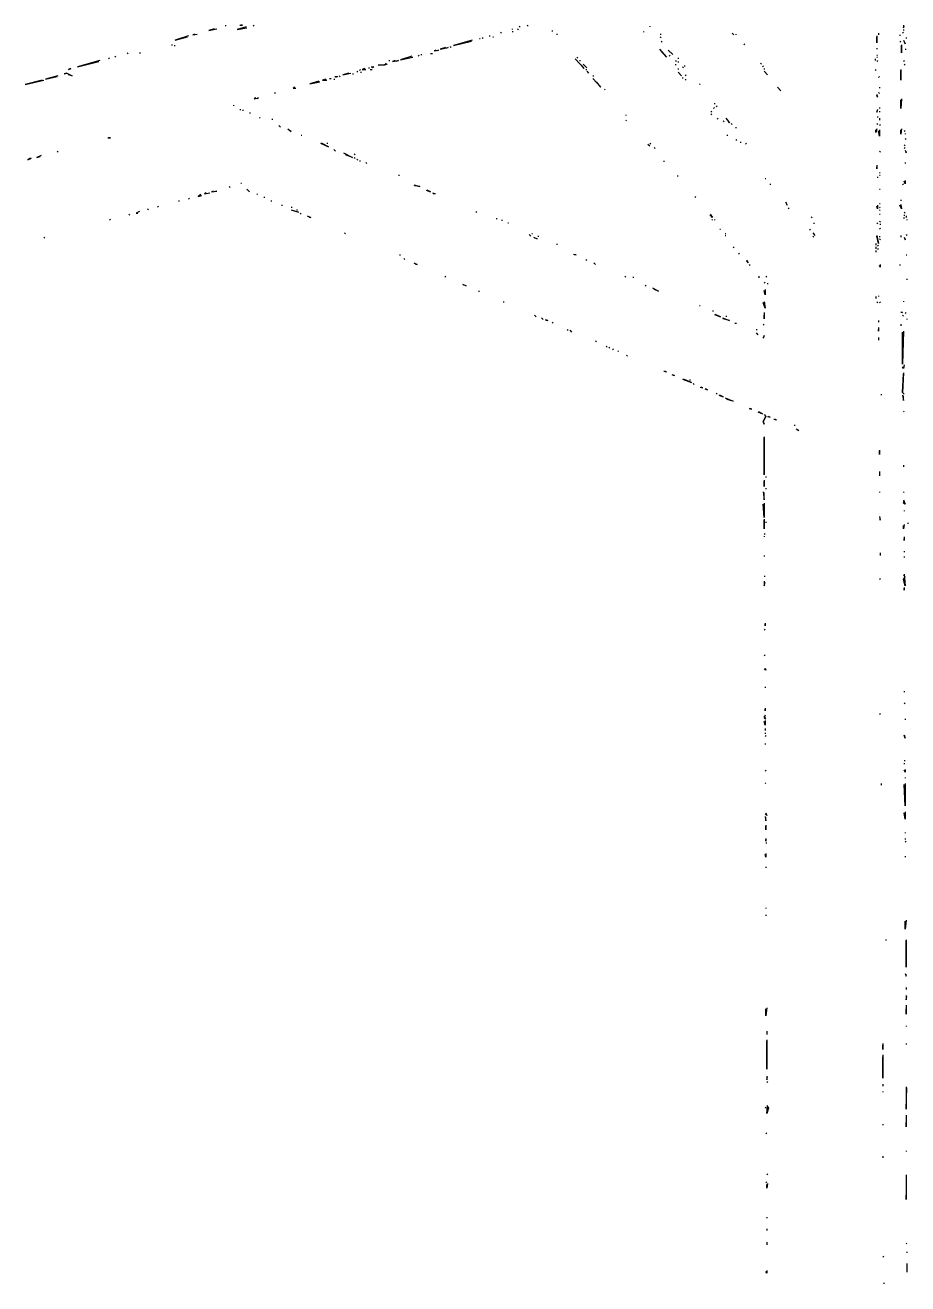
# Model space of a CAD drawing. Extents: x 1 to 1989, y -9 to 1002.
# Drawn here: x 1724.8 to 1890.7, y 531.2 to 767.7 of the extents above; entities that cross this region are included whole.
import ezdxf

# ---------------------------------------------------------------- set-up
doc = ezdxf.new("R2010")
doc.units = 0
doc.layers.add('LINEWORK', color=4, linetype='CONTINUOUS')

msp = doc.modelspace()

# ---------------------------------------------------------------- linework, layer by layer
at = {"layer": 'LINEWORK'}
for points in [[(1760.3333, 767), (1759.3333, 766.6667), (1760.8333, 767)], [(1762.5, 767.6667), (1762.5, 767.5)], [(1766.3333, 767.3333), (1764.6667, 766.8333), (1766.5, 767.1667)], [(1765.1667, 767.6667), (1765.6667, 767.6667), (1765.3333, 767.6667)], [(1767.8333, 767.6667), (1767.6667, 767.5)], [(1814.1667, 766.3333), (1814.3333, 766.1667)], [(1816.3333, 767), (1816.3333, 766.8333)], [(1816.3333, 766.5), (1816.5, 766.5)], [(1817.3333, 767), (1817.5, 766.8333)], [(1817.6667, 767.5), (1817.8333, 767.3333)], [(1819.1667, 767.6667), (1819.3333, 767.5)], [(1823.8333, 766.6667), (1823.8333, 766.5)], [(1841, 766.5), (1841, 766.3333)], [(1842.1667, 767.5), (1842.1667, 767.3333)], [(1889.8333, 766.3333), (1889.6667, 766.1667)], [(1889.8333, 767.6667), (1889.8333, 767.1667), (1890, 767.5)], [(1889.8333, 766.8333), (1889.8333, 766.6667)], [(1752.3333, 764), (1752.5, 764)], [(1755.5, 765.6667), (1753, 764.8333), (1755.3333, 765.5)], [(1756.6667, 766), (1756.3333, 765.8333), (1757.1667, 766)], [(1808.8333, 764.8333), (1805.3333, 763.8333), (1808.6667, 764.6667)], [(1810.1667, 765.1667), (1810.3333, 765.1667)], [(1810.6667, 765.3333), (1810.8333, 765.1667)], [(1812, 765.6667), (1812.1667, 765.6667)], [(1812.6667, 765.5), (1812.8333, 765.5)], [(1824.6667, 766), (1824.8333, 766)], [(1844.1667, 766), (1844.3333, 766)], [(1844.1667, 765.5), (1844.3333, 765.3333)], [(1844.3333, 764.6667), (1844.5, 764.5)], [(1857.6667, 766.1667), (1858, 765.8333)], [(1858.3333, 766), (1858.3333, 765.8333)], [(1859.8333, 764.1667), (1860, 764)], [(1884.8333, 765.6667), (1884.8333, 764.3333), (1884.8333, 765.5)], [(1885.1667, 766.1667), (1885.1667, 765.8333)], [(1889.1667, 765.8333), (1889.1667, 765.6667)], [(1889.3333, 764.6667), (1889.1667, 764.5)], [(1889.5, 764), (1889.5, 762.5), (1889.5, 763.8333)], [(1889.8333, 764.8333), (1890.1667, 764.1667), (1890, 764.6667)], [(1890.3333, 765.3333), (1890.3333, 765.1667)], [(1741.8333, 761.8333), (1741.6667, 761.6667)], [(1744, 762.5), (1744.1667, 762.3333)], [(1746.5, 762.5), (1746.3333, 762.3333)], [(1752.8333, 763.8333), (1753, 763.8333)], [(1797.5, 761.8333), (1795.3333, 761.1667), (1797.6667, 761.6667)], [(1798.8333, 762), (1798.6667, 761.8333)], [(1799.1667, 762.1667), (1799.3333, 762.1667)], [(1801, 762.3333), (1801.3333, 762.3333)], [(1802, 763), (1801.6667, 762.8333), (1802.5, 763), (1802.1667, 762.8333)], [(1803.8333, 763.5), (1802.8333, 763.1667), (1804.3333, 763.5), (1804, 763.3333)], [(1804.6667, 763.6667), (1804.8333, 763.5)], [(1828.5, 761.6667), (1828.6667, 761.5)], [(1844, 763.1667), (1845.3333, 761.6667), (1844.1667, 763)], [(1845.6667, 763), (1846.5, 762.1667)], [(1846, 762), (1845.8333, 761.8333)], [(1884.8333, 763.3333), (1884.8333, 763.1667)], [(1884.8333, 762), (1885, 762)], [(1884.8333, 761.6667), (1885, 761.6667)], [(1890.1667, 763.1667), (1890.3333, 763.1667)], [(1733.3333, 759.5), (1733, 759.3333), (1733.5, 759.5)], [(1738.8333, 761), (1734.6667, 759.8333), (1738.6667, 760.8333)], [(1740.6667, 761.5), (1740.5, 761.3333)], [(1787.8333, 759.3333), (1787.6667, 759.1667)], [(1788.6667, 759.5), (1788.1667, 759.3333), (1788.8333, 759.3333)], [(1789.3333, 759.6667), (1789.5, 759.6667)], [(1789.6667, 759.3333), (1790, 759.3333)], [(1789.8333, 759.8333), (1790.3333, 759.8333), (1790, 759.6667)], [(1792.6667, 760.5), (1792.3333, 760.1667), (1791.1667, 760.1667), (1792.8333, 760.3333)], [(1793.1667, 761), (1793.3333, 761)], [(1794.3333, 761), (1793.8333, 760.8333), (1795, 761), (1794.5, 760.8333)], [(1828.1667, 761.3333), (1829.8333, 759.5), (1829.3333, 760.1667)], [(1829, 761), (1829.1667, 761)], [(1829.6667, 760.3333), (1830.3333, 759.6667)], [(1830.1667, 759.3333), (1830.3333, 759.3333)], [(1847.1667, 761), (1847, 760.8333)], [(1847, 760.3333), (1847, 760.1667)], [(1847.5, 761.5), (1847.5, 761.3333)], [(1847.5, 760.8333), (1847.5, 760.6667)], [(1847.5, 759.5), (1847.5, 759.3333)], [(1848.3333, 759.8333), (1848.5, 759.6667)], [(1848.6667, 760), (1848.8333, 760)], [(1863, 760.5), (1863.1667, 760.3333)], [(1863.3333, 760), (1863.5, 759.8333)], [(1863.6667, 759.5), (1863.6667, 759.3333)], [(1884.5, 761.3333), (1884.5, 761)], [(1884.6667, 759.3333), (1884.5, 759.1667)], [(1885, 761), (1884.8333, 760.8333)], [(1889.3333, 759.3333), (1889.3333, 757.3333), (1889.3333, 759.1667)], [(1889.8333, 761), (1890, 760.8333)], [(1890, 760.3333), (1890.1667, 760.1667)], [(1728, 757.3333), (1724.8333, 756.5), (1728.3333, 757.3333)], [(1731, 758.1667), (1728.6667, 757.5), (1730.8333, 758)], [(1732.6667, 758.6667), (1732.1667, 758.5), (1732.6667, 758.6667), (1733.6667, 758.1667), (1733, 758.3333)], [(1780, 757.1667), (1778.3333, 756.6667), (1780.1667, 757)], [(1781.3333, 757.5), (1780.6667, 757.3333), (1781.5, 757.3333)], [(1782, 757.6667), (1782.3333, 757.6667)], [(1782.8333, 757.5), (1783, 757.5)], [(1783, 758), (1783.5, 758), (1783.1667, 757.8333)], [(1783.8333, 758.1667), (1784, 758)], [(1785.6667, 758.6667), (1784.5, 758.3333), (1786, 758.6667)], [(1786.3333, 758.5), (1786.5, 758.5)], [(1787.3333, 759), (1787.1667, 758.8333)], [(1787.8333, 758.8333), (1788, 758.8333)], [(1830.3333, 759), (1830.6667, 758.6667)], [(1831.5, 758.1667), (1831.6667, 758.1667)], [(1831.5, 757.6667), (1833, 756), (1832.1667, 757)], [(1847.5, 758.8333), (1848.1667, 758.1667)], [(1848.3333, 757.8333), (1848.3333, 757.6667)], [(1849, 758.3333), (1848.8333, 758.1667)], [(1848.8333, 757.5), (1849, 757.3333)], [(1863.6667, 759), (1864.3333, 758.3333)], [(1885.3333, 758), (1885.1667, 757.8333)], [(1771.6667, 755), (1771.8333, 754.8333)], [(1775.5, 756), (1775.1667, 755.8333), (1775.6667, 755.8333)], [(1833.6667, 755.6667), (1833.8333, 755.5)], [(1851.5, 756.6667), (1851.6667, 756.5)], [(1866.1667, 756), (1866.8333, 755.3333)], [(1884.8333, 754.6667), (1885, 754.1667), (1884.8333, 754.5)], [(1885.1667, 755), (1885.3333, 754.8333)], [(1885.3333, 756), (1885.3333, 755.8333)], [(1764, 752.6667), (1764, 752.5)], [(1768.1667, 754), (1767.8333, 753.8333), (1768.6667, 754), (1768.3333, 753.8333)], [(1854.3333, 752.1667), (1854.1667, 752)], [(1854.3333, 753), (1854.3333, 752.8333)], [(1854.8333, 752.5), (1854.6667, 752.3333)], [(1885.3333, 752.1667), (1885.3333, 752)], [(1889.5, 753.8333), (1889.3333, 752), (1889.3333, 753.6667)], [(1765.1667, 751.8333), (1765.3333, 751.8333)], [(1765.6667, 751.6667), (1765.8333, 751.6667)], [(1767, 751.1667), (1767.1667, 751.1667)], [(1768.8333, 750.3333), (1769, 750.1667)], [(1771.1667, 750), (1771.3333, 750)], [(1837.6667, 750.8333), (1837.6667, 750.6667)], [(1837.6667, 749.8333), (1837.8333, 749.6667)], [(1853.8333, 751.5), (1853.6667, 751.3333)], [(1853.8333, 751), (1853.6667, 750.8333)], [(1854.8333, 750.1667), (1855, 750)], [(1856.5, 750.1667), (1857.1667, 749.3333), (1856.8333, 749.8333)], [(1885, 751.8333), (1884.8333, 751.3333), (1885, 751.6667)], [(1885, 750.5), (1885, 750.3333)], [(1885.3333, 751.5), (1885.3333, 751.3333)], [(1885.3333, 750.1667), (1885.3333, 749.8333)], [(1772.5, 748.8333), (1772.8333, 748.5)], [(1774.1667, 748.1667), (1774.8333, 747.6667), (1774.3333, 748)], [(1856, 749.6667), (1856.1667, 749.5)], [(1857.5, 749.1667), (1857.6667, 749)], [(1858.3333, 748.5), (1858.3333, 748.3333)], [(1884.8333, 748.1667), (1884.6667, 747.5), (1884.6667, 748)], [(1885, 749.1667), (1884.8333, 749)], [(1885.3333, 748), (1885.3333, 746.8333), (1885.1667, 747.8333)], [(1885.3333, 749), (1885.5, 748.8333)], [(1889.5, 748.1667), (1889.3333, 747.1667), (1889.3333, 748)], [(1890.1667, 747.8333), (1890, 747.6667)], [(1740.3333, 746.5), (1740.8333, 746.5), (1740.5, 746.5)], [(1776.6667, 747), (1776.8333, 747)], [(1780.3333, 745.5), (1781.8333, 744.8333), (1780.5, 745.5)], [(1781.5, 745.5), (1781.6667, 745.5)], [(1841.8333, 745.3333), (1842.1667, 745)], [(1842.1667, 745.5), (1842.3333, 745.3333)], [(1856.6667, 747), (1856.8333, 747)], [(1858.3333, 746.1667), (1858.5, 746)], [(1859.1667, 745.6667), (1859.3333, 745.6667)], [(1860.3333, 745.5), (1860.1667, 745.3333)], [(1890, 745.1667), (1890.1667, 745)], [(1890.1667, 747.3333), (1890.1667, 747.1667)], [(1890.3333, 746.3333), (1890.1667, 746.1667)], [(1725.8333, 742.6667), (1725.3333, 742.3333), (1726, 742.6667)], [(1727.8333, 743.1667), (1727, 742.8333), (1727.6667, 743)], [(1731, 744), (1730.8333, 743.8333)], [(1782.8333, 744.3333), (1783.1667, 744)], [(1784.6667, 743.6667), (1786.3333, 742.8333), (1785, 743.3333)], [(1786.6667, 743.5), (1786.8333, 743.3333)], [(1786.6667, 742.8333), (1786.8333, 742.6667)], [(1843, 744.6667), (1843.1667, 744.5)], [(1885.5, 744), (1885.3333, 743.8333)], [(1890.1667, 744.6667), (1890, 744.5)], [(1890.1667, 744.1667), (1890.3333, 743.6667), (1890.3333, 744)], [(1787.1667, 742.5), (1787.3333, 742.3333)], [(1787.6667, 742.1667), (1787.8333, 742.1667)], [(1788.8333, 741.8333), (1789, 741.6667)], [(1844.8333, 742.1667), (1844.8333, 742)], [(1884.8333, 741.3333), (1884.8333, 740.6667), (1884.8333, 741)], [(1890.1667, 741.8333), (1890.1667, 741.6667)], [(1765.3333, 738), (1765.5, 738)], [(1795, 739.5), (1795.1667, 739.5)], [(1847.3333, 739.3333), (1847.5, 739.3333)], [(1863.8333, 738.8333), (1864, 738.8333)], [(1885, 739.1667), (1885, 739)], [(1885.5, 740), (1885.3333, 739.8333)], [(1885.3333, 739.5), (1885.5, 739.5)], [(1890.1667, 738.5), (1890.1667, 737.8333), (1890, 738.3333)], [(1757.8333, 735.8333), (1757.3333, 735.5), (1758, 735.6667)], [(1758.8333, 736.1667), (1758.5, 736), (1759.5, 736.1667)], [(1760.1667, 736.5), (1759.8333, 736.3333), (1760.8333, 736.5), (1760.3333, 736.3333)], [(1763.1667, 737.3333), (1763.3333, 737.1667)], [(1766.5, 736.8333), (1767, 736.3333)], [(1768.3333, 736), (1768.5, 735.8333)], [(1797.8333, 737.6667), (1799, 737.3333), (1798, 737.5)], [(1800.1667, 736.6667), (1801, 736.3333), (1800.3333, 736.6667)], [(1801.3333, 736.1667), (1801.8333, 736), (1801.5, 736)], [(1864.8333, 737.8333), (1864.8333, 737.6667)], [(1885.3333, 736.8333), (1885.5, 736.8333)], [(1889.8333, 737.8333), (1889.6667, 737.6667)], [(1747.8333, 733.1667), (1748, 733)], [(1749.6667, 733.6667), (1749.8333, 733.5)], [(1753.6667, 734.6667), (1753.8333, 734.6667)], [(1755.5, 735.1667), (1755.6667, 735)], [(1769.6667, 735.3333), (1769.8333, 735.3333)], [(1771, 734.6667), (1771.1667, 734.6667)], [(1773, 733.8333), (1773.1667, 733.8333)], [(1774.8333, 733.5), (1775, 733.5)], [(1850.6667, 735.5), (1850.8333, 735.3333)], [(1867.6667, 734.5), (1868, 733.8333), (1867.8333, 734.3333)], [(1868.1667, 733.3333), (1868.3333, 733.1667)], [(1885, 733.8333), (1885, 733.1667), (1884.8333, 733.6667)], [(1885.3333, 734.1667), (1885.5, 734.1667)], [(1885.5, 733.5), (1885.3333, 733.3333)], [(1889.3333, 734), (1889.5, 733.1667), (1889.1667, 733.8333)], [(1889.3333, 734.8333), (1889.3333, 734.6667)], [(1740.8333, 731.1667), (1740.6667, 731)], [(1744.3333, 732.1667), (1744.5, 732)], [(1746.3333, 732.6667), (1745.6667, 732.3333), (1746, 732.3333)], [(1774.8333, 733), (1776.1667, 732.5), (1775, 732.8333)], [(1775.8333, 733), (1776, 733)], [(1776.5, 732.3333), (1776.6667, 732.1667)], [(1777.8333, 731.8333), (1778.5, 731.5), (1778.1667, 731.5)], [(1809.5, 732.6667), (1809.6667, 732.5)], [(1813.3333, 731.3333), (1813.5, 731.3333)], [(1814.3333, 731), (1814.5, 731)], [(1853.5, 732.1667), (1854, 731.5), (1853.5, 732)], [(1853.8333, 731.1667), (1854, 731)], [(1854.3333, 731.1667), (1854.3333, 731)], [(1872.5, 731.6667), (1872.6667, 731.5)], [(1885.3333, 733), (1885.5, 732.8333)], [(1885.3333, 732.1667), (1885.5, 732.1667)], [(1885.5, 730.8333), (1885.3333, 730.6667)], [(1889.8333, 731.5), (1890, 731.3333)], [(1890, 732.5), (1890.1667, 732.3333)], [(1890, 732), (1890, 731.8333)], [(1890.3333, 731.8333), (1890.3333, 731.5)], [(1890.5, 731.1667), (1890.5, 731)], [(1784.8333, 728.6667), (1785, 728.5)], [(1815.5, 730.5), (1815.6667, 730.5)], [(1820, 728.5), (1820.1667, 728.5)], [(1855.3333, 729.3333), (1855.5, 729.3333)], [(1856.3333, 728.5), (1856.5, 728.5)], [(1872.1667, 729.3333), (1872.3333, 729.1667)], [(1872.8333, 728.6667), (1873.1667, 728.1667), (1873, 728.5)], [(1873, 730.5), (1873, 730.3333)], [(1885, 730.5), (1884.8333, 730.3333)], [(1885.3333, 729.5), (1885.5, 729.3333)], [(1885.5, 730.3333), (1885.5, 730.1667)], [(1728.3333, 727.8333), (1728.5, 727.6667)], [(1819.5, 728.3333), (1819.8333, 728)], [(1820.3333, 727.8333), (1821, 727.5), (1820.5, 727.6667)], [(1821.1667, 728), (1821.3333, 728)], [(1824.6667, 726.5), (1824.8333, 726.5)], [(1856.3333, 728.1667), (1856.5, 728.1667)], [(1872.8333, 728), (1873, 727.8333)], [(1884.6667, 726.6667), (1884.6667, 726.3333)], [(1884.8333, 728.1667), (1885.1667, 726.6667), (1884.8333, 728)], [(1885.1667, 726.3333), (1885, 726.1667)], [(1885.3333, 728), (1885.3333, 727.8333)], [(1885.5, 727.5), (1885.3333, 727.3333)], [(1889.3333, 728.1667), (1889.3333, 727.8333)], [(1890, 727.8333), (1890.1667, 727.3333), (1890.1667, 727.6667)], [(1890.3333, 728.3333), (1890.5, 728.1667)], [(1795.1667, 724.5), (1795.3333, 724.5)], [(1796, 723.8333), (1796.1667, 723.6667)], [(1827.8333, 724.6667), (1828.3333, 724.5), (1828, 724.5)], [(1857.8333, 726), (1858, 725.8333)], [(1858.8333, 724.8333), (1859, 724.6667)], [(1884.6667, 726), (1884.6667, 725.6667)], [(1884.6667, 725.3333), (1884.6667, 725)], [(1885.1667, 725.6667), (1885, 725.5)], [(1890.3333, 724.5), (1890.5, 724.5)], [(1797.8333, 723), (1798.5, 722.6667), (1798.1667, 722.6667)], [(1830.1667, 723.6667), (1830.3333, 723.5)], [(1831.6667, 723), (1832, 722.6667)], [(1860.3333, 723.5), (1860.6667, 723), (1860.3333, 723.3333)], [(1860.8333, 722.6667), (1861, 722.5)], [(1885.5, 722.6667), (1885.5, 722.1667), (1885.3333, 722.5)], [(1889.1667, 722.6667), (1889.1667, 722.5)], [(1803.6667, 720.5), (1803.8333, 720.3333)], [(1807, 719), (1807.6667, 718.6667), (1807.1667, 718.8333)], [(1837.5, 720.5), (1837.6667, 720.3333)], [(1839, 720.3333), (1839.1667, 720.3333)], [(1862.6667, 720.5), (1862.6667, 720.1667)], [(1863.8333, 719.3333), (1863.6667, 719.1667)], [(1864.1667, 720.5), (1864, 720.3333)], [(1864.3333, 719.1667), (1864.3333, 719)], [(1890.5, 720), (1890.5, 719.8333)], [(1810, 717.6667), (1810.1667, 717.6667)], [(1841.3333, 718.8333), (1841.5, 718.6667)], [(1842.6667, 718.3333), (1843.8333, 717.6667), (1843, 718)], [(1863.8333, 718), (1863.8333, 717), (1863.6667, 717.8333)], [(1884.6667, 716.6667), (1884.6667, 716.3333)], [(1885.1667, 716.8333), (1885.1667, 716.6667)], [(1814.6667, 715.6667), (1814.8333, 715.6667)], [(1851.5, 715), (1851.6667, 715)], [(1863.6667, 715.6667), (1863.8333, 714.5), (1863.5, 715.5), (1863.8333, 715.6667)], [(1885, 715.6667), (1884.8333, 715.5)], [(1885.3333, 715.6667), (1885.5, 715.5)], [(1889.8333, 715.8333), (1889.8333, 715.6667)], [(1820.5, 713.1667), (1820.8333, 712.8333)], [(1821.8333, 712.6667), (1822.1667, 712.3333)], [(1822.5, 712.3333), (1823, 712.1667), (1822.6667, 712.1667)], [(1854, 714), (1854.1667, 714)], [(1854.3333, 713.3333), (1855.5, 712.8333), (1854.5, 713.3333)], [(1855.8333, 712.6667), (1857.1667, 712.1667), (1856, 712.5)], [(1856.5, 713), (1856.6667, 713)], [(1863.6667, 713.6667), (1863.6667, 712.5), (1863.6667, 713.1667)], [(1885.1667, 712.1667), (1885.1667, 711.8333)], [(1889.3333, 713.8333), (1889.6667, 713.6667), (1889.3333, 713.6667)], [(1889.6667, 713.1667), (1889.8333, 713)], [(1890.3333, 713.6667), (1890.1667, 713.5)], [(1890.5, 712.5), (1890.5, 712.3333)], [(1823.8333, 711.8333), (1824, 711.6667)], [(1826.6667, 710.5), (1826.8333, 710.3333)], [(1827.1667, 710.3333), (1827.5, 710)], [(1858.1667, 711.6667), (1858.5, 711.6667)], [(1862.1667, 710.5), (1862.3333, 710.5)], [(1862.1667, 709.8333), (1862.5, 709.5)], [(1863.5, 711.5), (1863.6667, 711.3333)], [(1885.1667, 710.8333), (1885.1667, 710.1667), (1885.1667, 710.5)], [(1889.3333, 711.5), (1889.3333, 711.1667)], [(1889.8333, 710.1667), (1889.6667, 704), (1889.6667, 710)], [(1832, 708.3333), (1832.1667, 708.1667)], [(1834, 707.3333), (1834.1667, 707.1667)], [(1834.5, 707.1667), (1834.6667, 707)], [(1863.6667, 709.3333), (1863.5, 708.8333), (1863.6667, 709.1667)], [(1885.1667, 709), (1885.1667, 708.5)], [(1835.1667, 706.8333), (1835.3333, 706.6667)], [(1836.1667, 706.5), (1836.3333, 706.3333)], [(1837.8333, 705.6667), (1838, 705.5)], [(1844.8333, 702.6667), (1845.3333, 702.5), (1845, 702.6667)], [(1890, 703.8333), (1889.8333, 703.1667), (1889.6667, 703.5)], [(1846.3333, 702), (1846.8333, 701.8333), (1846.5, 701.8333)], [(1848.3333, 701.1667), (1850, 700.5), (1848.5, 701.1667)], [(1849.6667, 701), (1849.8333, 701)], [(1850.3333, 700.3333), (1850.5, 700.1667)], [(1889.8333, 702.3333), (1889.6667, 698.6667), (1890, 698.3333), (1889.6667, 698.6667), (1889.8333, 702.1667)], [(1851.6667, 699.6667), (1852.1667, 699.5), (1851.8333, 699.6667)], [(1852.5, 699.3333), (1853, 699.1667), (1852.6667, 699.3333)], [(1854.6667, 698.5), (1854.8333, 698.3333)], [(1855.1667, 698.1667), (1856, 697.8333), (1855.3333, 698.1667)], [(1885.6667, 698.3333), (1885.6667, 698.1667)], [(1889.6667, 698.1667), (1889.8333, 697.1667), (1889.8333, 698)], [(1856.3333, 697.6667), (1857.8333, 697), (1856.6667, 697.3333)], [(1860.8333, 695.6667), (1861.3333, 695.5), (1861, 695.6667)], [(1862.5, 695), (1863.3333, 694.6667), (1862.6667, 695)], [(1863.6667, 694.5), (1864, 694.1667), (1863.5, 693.1667), (1863.6667, 692.6667), (1863.5, 693.1667), (1864, 694.1667)], [(1864.3333, 694.1667), (1864.8333, 694), (1864.5, 694.1667)], [(1865.5, 693.6667), (1866, 693.5), (1865.6667, 693.6667)], [(1890, 695.1667), (1889.8333, 695)], [(1869.3333, 692.5), (1869.5, 692.5)], [(1869.6667, 691.8333), (1870.1667, 691.5), (1869.8333, 691.6667)], [(1863.6667, 690.3333), (1863.6667, 683.1667), (1863.6667, 690.1667)], [(1885.3333, 687.8333), (1885.3333, 687), (1885.3333, 687.6667)], [(1885.3333, 683.8333), (1885.3333, 683)], [(1889.8333, 685), (1889.8333, 684.6667)], [(1863.6667, 682.1667), (1863.6667, 681), (1863.6667, 682)], [(1864, 682.8333), (1864, 682.6667)], [(1863.5, 680), (1863.6667, 678.5), (1863.6667, 679.8333)], [(1864, 680.6667), (1864, 680.5)], [(1885.3333, 680), (1885.3333, 679.8333)], [(1889.8333, 680), (1890, 679.8333)], [(1863.6667, 677.8333), (1863.6667, 675.1667), (1863.5, 677.6667)], [(1889.8333, 678.5), (1890.1667, 677.6667), (1889.8333, 677.8333), (1890, 678.3333)], [(1890, 676.5), (1890, 676.3333)], [(1863.6667, 674.8333), (1863.6667, 673), (1863.6667, 674.6667)], [(1864, 674.3333), (1864, 674.1667)], [(1885.3333, 675.3333), (1885.5, 674.6667), (1885.5, 675.1667)], [(1890.6667, 674.1667), (1890.6667, 674)], [(1863.6667, 672.1667), (1863.8333, 672)], [(1863.6667, 671.6667), (1863.6667, 671.5)], [(1890, 673.8333), (1889.8333, 673), (1889.8333, 673.6667)], [(1890, 671.5), (1890, 670.8333), (1890, 671.1667)], [(1863.6667, 668), (1863.6667, 667.8333)], [(1885.5, 668.5), (1885.5, 668)], [(1890, 668.8333), (1890, 668.6667)], [(1890, 667.8333), (1890, 667.6667)], [(1863.6667, 664.1667), (1863.8333, 664.1667)], [(1863.6667, 663.1667), (1863.6667, 662.3333), (1863.8333, 663)], [(1885.3333, 663.6667), (1885.5, 663.5)], [(1890, 664.5), (1890.1667, 662.3333), (1889.8333, 663.5), (1890.1667, 664), (1889.8333, 664.3333)], [(1890, 662), (1890, 661.5), (1890, 661.8333)], [(1863.8333, 655.3333), (1863.8333, 654.8333), (1863.8333, 655.1667)], [(1863.8333, 654.1667), (1863.6667, 654)], [(1863.8333, 649.3333), (1863.6667, 649.1667)], [(1863.8333, 646.8333), (1864, 646.5), (1863.6667, 646.6667)], [(1863.8333, 643.3333), (1863.8333, 643.1667)], [(1890, 642.5), (1890, 642.3333)], [(1863.8333, 639.3333), (1863.8333, 638.8333), (1863.8333, 639.1667)], [(1890, 640.3333), (1890.1667, 640.1667)], [(1863.8333, 638), (1863.6667, 637.5), (1864, 637.3333), (1863.6667, 637.8333)], [(1863.8333, 637), (1863.8333, 636.1667), (1863.6667, 636.8333)], [(1885.3333, 638.3333), (1885.5, 638.1667)], [(1890.1667, 637.3333), (1890.1667, 637.1667)], [(1863.8333, 635.5), (1863.8333, 635.1667)], [(1863.8333, 634.6667), (1863.8333, 634.5)], [(1864, 634.1667), (1863.8333, 634)], [(1890, 634.3333), (1890.1667, 633.6667), (1890, 634.1667)], [(1863.8333, 632.6667), (1863.8333, 632.5)], [(1890, 629.5), (1890.1667, 629.5)], [(1863.8333, 627.6667), (1864, 627.5)], [(1890, 629), (1890, 628.8333)], [(1890.1667, 627.8333), (1890.1667, 627.3333), (1890, 627.6667)], [(1863.8333, 625.3333), (1864, 625.1667)], [(1885.6667, 625.1667), (1885.6667, 624.8333)], [(1890.1667, 625.1667), (1890.1667, 621), (1890, 625)], [(1890.1667, 626.3333), (1890.1667, 626.1667)], [(1864, 619.6667), (1864.1667, 619.1667), (1863.8333, 619.5)], [(1890.1667, 619.8333), (1890.1667, 618.5), (1890, 619.6667)], [(1863.8333, 619), (1864, 618.1667), (1864, 618.8333)], [(1864, 617.3333), (1864, 616.5), (1864, 617.1667)], [(1890.1667, 616), (1890.1667, 615.8333)], [(1864, 614.8333), (1864, 614.3333), (1864, 614.6667)], [(1864, 614), (1864.1667, 614)], [(1890.1667, 614.8333), (1890.1667, 614.6667)], [(1890.3333, 614.3333), (1890.1667, 614.1667)], [(1864, 612), (1864, 611.3333), (1863.8333, 611.8333)], [(1890.1667, 611.5), (1890.1667, 611.3333)], [(1864, 609.5), (1864, 609.3333)], [(1864, 601.8333), (1864, 601.6667)], [(1864, 600.5), (1864, 600.3333)], [(1890.3333, 599.5), (1890.1667, 597.8333), (1890.1667, 599.3333)], [(1886.5, 595.8333), (1886.6667, 595.8333)], [(1890.3333, 595.8333), (1890.3333, 590.6667), (1890.3333, 595.6667)], [(1890.1667, 589.5), (1890.3333, 589), (1890.3333, 589.3333)], [(1890.3333, 586.8333), (1890.3333, 586.5)], [(1890.3333, 585.3333), (1890.3333, 584.5), (1890.5, 585.1667)], [(1864.1667, 583), (1864, 581.5), (1864, 582.8333)], [(1890.3333, 583.5), (1890.3333, 581.8333), (1890.3333, 582.8333)], [(1890.3333, 579.6667), (1890.3333, 579.5)], [(1864.1667, 578.6667), (1864.1667, 578)], [(1864.1667, 577), (1864.1667, 571.5), (1864.1667, 576.8333)], [(1886, 576.3333), (1886, 575.1667), (1886, 576)], [(1890.3333, 576.3333), (1890.3333, 576.1667)], [(1886, 574.1667), (1886, 569.8333), (1886, 573.8333)], [(1864.1667, 570.1667), (1864.1667, 569.5), (1864.3333, 570)], [(1864.3333, 569.1667), (1864.1667, 569)], [(1886, 568.6667), (1886, 568.3333)], [(1890.3333, 568.1667), (1890.3333, 564), (1890.5, 568)], [(1886, 567.3333), (1886, 567.1667)], [(1864, 564.3333), (1863.8333, 564.1667)], [(1864.1667, 564.6667), (1864.5, 564.1667), (1864.1667, 563.1667), (1864.3333, 564.5)], [(1886, 561.1667), (1886, 561)], [(1890.3333, 562.8333), (1890.3333, 560.6667), (1890.3333, 561.5)], [(1864.1667, 559.5), (1864, 559.3333)], [(1890.3333, 556.1667), (1890.3333, 556)], [(1886, 555.1667), (1886, 554.8333)], [(1864.1667, 551.8333), (1864.3333, 551.6667)], [(1890.3333, 551.6667), (1890.3333, 547), (1890.3333, 547.8333)], [(1864.1667, 550.3333), (1864, 550.1667)], [(1864.3333, 550), (1864.1667, 549.1667), (1864.1667, 549.8333)], [(1864.1667, 543.6667), (1864.1667, 543.5)], [(1864.1667, 541.5), (1864.1667, 541.1667)], [(1864.1667, 539), (1864.1667, 538.5)], [(1890.3333, 538.8333), (1890.5, 538.6667)], [(1890.5, 537.1667), (1890.5, 537)], [(1886.1667, 536.3333), (1886, 536.1667)], [(1890.5, 535), (1890.5, 533.3333)], [(1864.1667, 533.6667), (1864.1667, 533.1667), (1864, 533.5)], [(1886.1667, 531.3333), (1886.1667, 531.1667)]]:
    msp.add_lwpolyline(points, dxfattribs=at)

doc.saveas('drawing.dxf')
